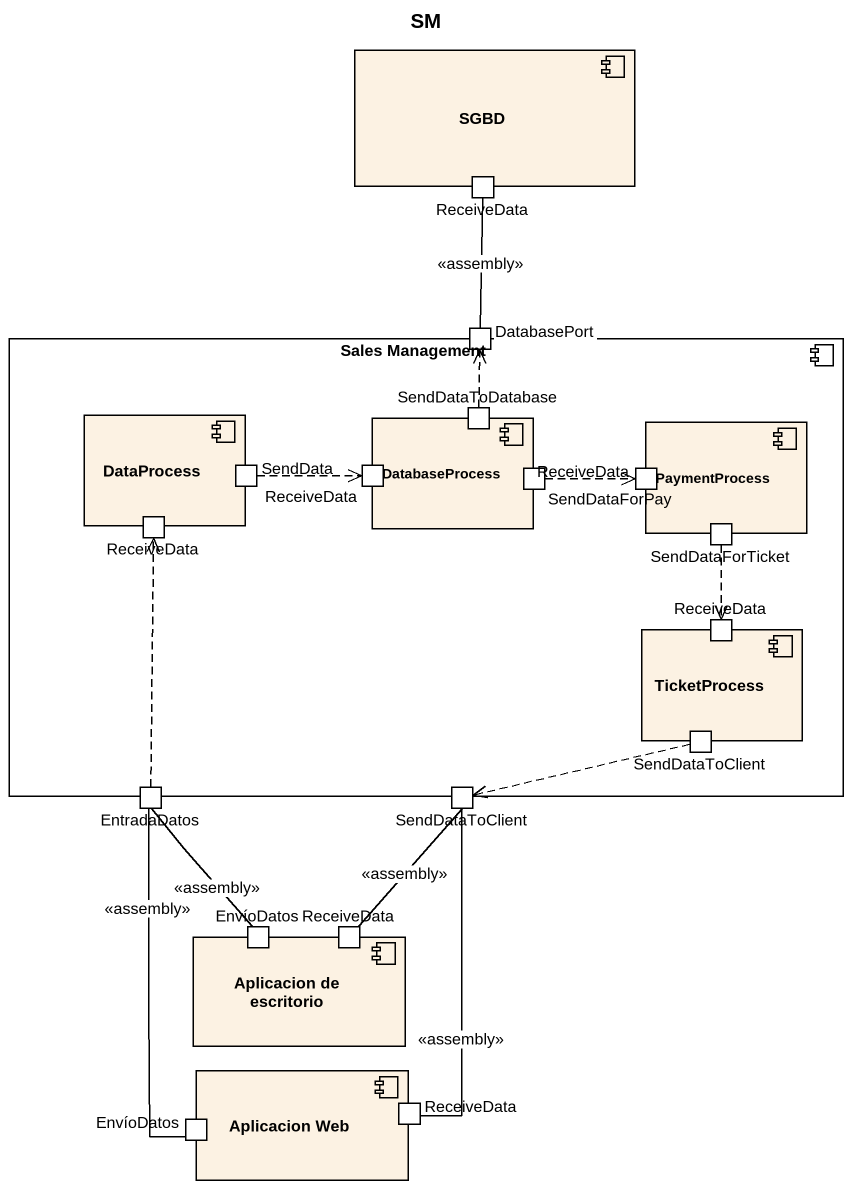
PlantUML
@startuml
title SM
component SGBD {
  port ReceiveData
}
component "Sales Management" as Sales_Management {
  port DatabasePort
  component DataProcess {
    port SendData
    port "ReceiveData" as ReceiveData_4
  }
  component DatabaseProcess {
    port SendDataToDatabase
    port "ReceiveData" as ReceiveData_2
    port SendDataForPay
  }
  component PaymentProcess {
    port "ReceiveData" as ReceiveData_3
    port SendDataForTicket
  }
  component TicketProcess {
    port "ReceiveData" as ReceiveData_5
    port SendDataToClient
  }
  port EntradaDatos
  port "SendDataToClient" as SendDataToClient_2
}
component "Aplicacion de escritorio" as Aplicacion_de_escritorio {
  port EnvíoDatos
  port "ReceiveData" as ReceiveData_6
}
component "Aplicacion Web" as Aplicacion_Web {
  port "EnvíoDatos" as EnvíoDatos_2
  port "ReceiveData" as ReceiveData_7
}
DatabasePort -up- ReceiveData : <<assembly>>
SendDataToDatabase .up.> DatabasePort
SendData .right.> ReceiveData_2
SendDataForPay .right.> ReceiveData_3
SendDataForTicket ..> ReceiveData_5
SendDataToClient .left.> SendDataToClient_2
EntradaDatos .up.> ReceiveData_4
SendDataToClient_2 -- ReceiveData_6 : <<assembly>>
SendDataToClient_2 -- ReceiveData_7 : <<assembly>>
EnvíoDatos -up- EntradaDatos : <<assembly>>
EnvíoDatos_2 -up- EntradaDatos : <<assembly>>
@enduml
